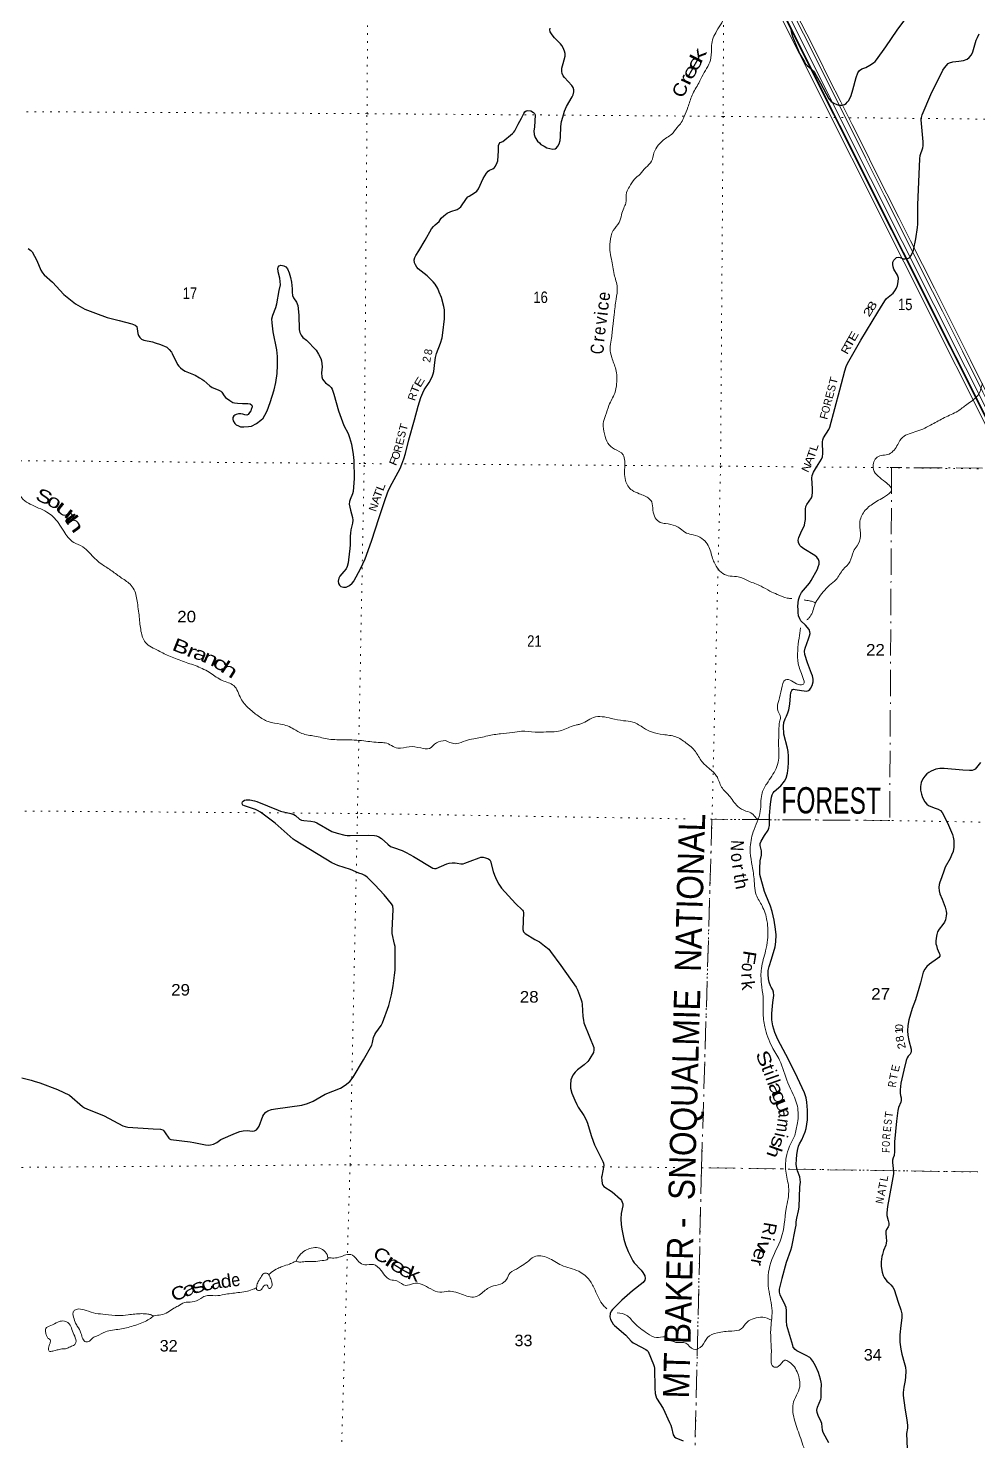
# Model space of a CAD drawing. Header units: feet. Extents: x -1048576 to 137166, y -268550 to 2097152.
# Drawn here: x -167798 to -153338, y 295229 to 316739 of the extents above; entities that cross this region are included whole.
import ezdxf
from ezdxf.enums import TextEntityAlignment as Align

# ---------------------------------------------------------------- set-up
doc = ezdxf.new("R2010")
doc.units = ezdxf.units.FT
doc.header["$LTSCALE"] = 80
doc.linetypes.add('DOT_DASHED', pattern=[7.7, 5, -1.2, 0.3, -1.2])
doc.linetypes.add('DOTTED', pattern=[1.5, 0.3, -1.2])
for name, color, linetype, lineweight in [('29', 7, 'Continuous', 25), ('39', 7, 'Continuous', 13), ('44', 7, 'DOT_DASHED', 13), ('7', 7, 'DOTTED', 13)]:
    doc.layers.add(name, color=color, linetype=linetype, lineweight=lineweight)
doc.layers.add('30', color=7, linetype='Continuous')
doc.layers.add('41', color=7, linetype='Continuous')

msp = doc.modelspace()

# ---------------------------------------------------------------- linework, layer by layer
at = {"layer": '29'}
for points in [[(-156190.54, 316757.39), (-156182.43, 316687.64), (-156160.9, 316613.12), (-156084.2, 316429.21), (-156052.19, 316356.18), (-155979.07, 316227.71), (-155959.29, 316194.53), (-155937.56, 316170.4), (-155874.32, 316120.99), (-155842.14, 316087.3), (-155824.91, 316065.65), (-155734.46, 315903.45), (-155605.63, 315662.64), (-155569.95, 315622.93), (-155528.44, 315597.23), (-155486.05, 315577.59), (-155453.34, 315567.59), (-155407.88, 315567.59), (-155368.96, 315577.45), (-155344.63, 315591.31), (-155324.87, 315611.07), (-155301.21, 315638.84), (-155267.55, 315715.82), (-155239.69, 315801.37), (-155189.79, 315990.38), (-155164.78, 316061.69), (-155137.38, 316096.51), (-155105.49, 316119.01), (-155043.66, 316143.27), (-154980.97, 316176.33), (-154927.61, 316211.9), (-154902.74, 316231.59), (-154878.2, 316255.38), (-154739.12, 316456.9), (-154566.92, 316710.33), (-154374.2, 316966.91)], [(-160338.69, 315275.75), (-160286.71, 315369.23), (-160252.13, 315439.14), (-160234.34, 315466.81), (-160216.56, 315480.64), (-160188.89, 315484.6), (-160143.43, 315478.67), (-160103.9, 315456.93), (-160088.09, 315441.11), (-160080.18, 315419.37), (-160089.39, 315230.2), (-160097.97, 315178.25), (-160091.42, 315119.11), (-160076.23, 315075.48), (-160040.65, 315018.16), (-160012, 314994.03), (-159992.18, 314970.27), (-159943.81, 314941.08), (-159899.24, 314919.56), (-159854.87, 314905.5), (-159807.44, 314899.57), (-159776.43, 314901.13), (-159752.1, 314915.38), (-159732.33, 314945.03), (-159712.42, 314978.75), (-159698.73, 315028.04), (-159692.34, 315083.45), (-159685.42, 315240.93), (-159675.01, 315316.6), (-159658.54, 315385.92), (-159633.51, 315474.71), (-159601.05, 315548.52), (-159517.59, 315696.51), (-159501.09, 315725.72), (-159492, 315770.79), (-159491.21, 315798.84), (-159501.09, 315834.42), (-159520.54, 315866.29), (-159629.32, 315989.54), (-159651.3, 316014.27), (-159665.13, 316047.87), (-159672.06, 316081.25), (-159671.06, 316128.91), (-159653.69, 316202.15), (-159623.63, 316314.69), (-159620.61, 316355.1), (-159629.56, 316391.77), (-159653.28, 316439.2), (-159672.88, 316477.3), (-159690.83, 316500.47), (-159783.87, 316590.49), (-159821.27, 316638.82), (-159848.8, 316682.61), (-159852.9, 316713.93), (-159847.73, 316741.19)], [(-154817.67, 312483.14), (-154751.35, 312589.7), (-154726.01, 312620.76), (-154628.12, 312704.62), (-154599.52, 312739.35), (-154573.82, 312782.83), (-154561.39, 312820.58), (-154550.11, 312875.72), (-154547.21, 312933.47), (-154561.96, 312976.52), (-154615.33, 313071.39), (-154626.85, 313104.67), (-154633.11, 313140.56), (-154629.6, 313175.44), (-154615.33, 313207.76), (-154598.36, 313227.4), (-154577.77, 313245.31), (-154551.46, 313252.8), (-154518.48, 313249.26), (-154473.02, 313229.5), (-154451, 313226.7), (-154417.68, 313231.47), (-154391.99, 313237.4), (-154373.9, 313247.5), (-154356.41, 313271), (-154330.72, 313320.41), (-154319.32, 313361.67), (-154279.33, 313533.87), (-154256.49, 313706.03), (-154251.66, 313757.2), (-154250.2, 314049.42), (-154221.27, 314748.01), (-154216.08, 314798.78), (-154176.55, 314915.39), (-154171.15, 314949.14), (-154168.65, 315008.28), (-154198.29, 315344.28), (-154195.6, 315377.96), (-154184.46, 315421.36), (-154053.91, 315728.95), (-153871.49, 316099.39), (-153846.49, 316134.85), (-153787.2, 316200.07), (-153766.46, 316212.63), (-153716.05, 316225.76), (-153628.74, 316236.35), (-153557.93, 316247.5), (-153501, 316266.32), (-153468.99, 316290.98), (-153435.13, 316335.83), (-153413.65, 316377.95), (-153360.42, 316556.71), (-153344.48, 316597.33), (-153314.83, 316652.67)], [(-162834.2, 308328.02), (-162740.45, 308507.81), (-162668.62, 308660.38), (-162572.85, 308929.37), (-162455.23, 309288.89), (-162359.05, 309580.1), (-162311.57, 309703.55), (-162257.89, 309812.62), (-162136.73, 310034.67), (-162108, 310102.79), (-162078.36, 310183.82), (-162053.85, 310261.46), (-162001.53, 310472.66), (-161917.24, 310776.21), (-161858.9, 310985.28), (-161817.47, 311116.69), (-161788.57, 311188.06), (-161768.06, 311231.32), (-161692.85, 311343.9), (-161647.5, 311428.97), (-161629.9, 311474.08), (-161621.81, 311510), (-161606.53, 311647.42), (-161594.13, 311725.43), (-161579.8, 311784.32), (-161521, 311944.82), (-161496.66, 312025.26), (-161483.45, 312102.93), (-161461.13, 312311.53), (-161459.73, 312452.76), (-161467.79, 312499.57), (-161507.17, 312640.52), (-161540.45, 312721.15), (-161562.51, 312776.9), (-161602.03, 312842.12), (-161630.44, 312878.4), (-161725.69, 312969.07), (-161858.98, 313076.6), (-161880.71, 313099.05), (-161902.45, 313134.63), (-161915.85, 313168.58), (-161920.24, 313209.73), (-161910.36, 313247.29), (-161895.65, 313279.34), (-161847.9, 313351.2), (-161756.14, 313511.15), (-161655.4, 313682.09), (-161625.11, 313720.89), (-161602.04, 313745.34), (-161540.93, 313798.14), (-161509.15, 313844.16), (-161470.72, 313883.73), (-161420.21, 313925.19), (-161362.5, 313950.43), (-161266.05, 313980.53), (-161250.24, 313986.46), (-161234.46, 313996.56), (-161212.68, 314018.08), (-161123.74, 314146.55), (-161102.08, 314169.91), (-161086.19, 314184.1), (-160999.99, 314232.68), (-160967.61, 314259.21), (-160942.37, 314292.24), (-160870.83, 314450.54), (-160821.35, 314533.93), (-160796.14, 314560.3), (-160771.94, 314575.44), (-160724.51, 314599.15), (-160700.18, 314619.14), (-160681.02, 314640.66), (-160655.33, 314696), (-160647.84, 314721.23), (-160639.05, 314870.59), (-160635.57, 314954.91), (-160627.66, 314976.65), (-160609.87, 314996.42), (-160571.8, 315014.83), (-160424.08, 315136.74), (-160405.71, 315155.22), (-160388.51, 315174.3), (-160338.69, 315275.75)], [(-167802.11, 313383.65), (-167759.09, 313355.31), (-167740.84, 313334.24), (-167667.01, 313202.06), (-167604.47, 313053.59), (-167583.63, 313014.62), (-167557.04, 312984.41), (-167426.71, 312874.33), (-167254.53, 312685.25), (-167079.48, 312542.6), (-166935.61, 312461.13), (-166776.35, 312401.37), (-166598.81, 312331.66), (-166415.93, 312285.85), (-166219, 312235.35), (-166171.56, 312217.56), (-166145.02, 312195.98), (-166128.74, 312092.63), (-166118.18, 312059.44), (-166098.42, 312029.8), (-166072.73, 312002.13), (-166039.13, 311986.31), (-165907.02, 311963.25), (-165863.23, 311946.8)], [(-164535.21, 311024.61), (-164495.53, 311023.79), (-164452.05, 311025.77), (-164420.43, 311017.86), (-164394.38, 310997.76), (-164390.78, 310974.38), (-164401.58, 310935.25), (-164408.57, 310913.11), (-164428.33, 310885.44), (-164451.46, 310857.37), (-164471.81, 310847.89), (-164498.03, 310850.15), (-164531.11, 310861.73), (-164560.29, 310867.46), (-164596.33, 310865.68), (-164631.15, 310856.65), (-164651.67, 310847.89), (-164667.48, 310836.03), (-164682.46, 310811.12), (-164685.27, 310784.65), (-164675.39, 310758.95), (-164653.81, 310721.69), (-164631.9, 310699.66), (-164596.33, 310681.87), (-164563.88, 310671.53), (-164517.27, 310668.04), (-164444.14, 310671.99), (-164398.17, 310680.59), (-164321.61, 310719.42), (-164256.38, 310768.83), (-164220.29, 310802.59), (-164193.14, 310847.89), (-164161.51, 310915.09), (-164115.02, 311039.07), (-164054.78, 311231.33), (-164026.69, 311342.55), (-164009.32, 311482.33), (-164001.63, 311608.81), (-164003.39, 311741.24), (-164013.49, 311843.42), (-164067.1, 312113.15), (-164084.73, 312252.89), (-164086.41, 312314.4), (-164074.51, 312369.9), (-164029.1, 312486.35), (-164012.8, 312542.53), (-163974.76, 312745.91), (-163959.04, 312832.5), (-163959.92, 312879.66), (-163969.34, 312931.7), (-163993.31, 313031.43)], [(-163993.31, 313031.43), (-163993.73, 313033.18), (-163998.9, 313081.77), (-163993.52, 313101.02), (-163975.96, 313121.76), (-163952.01, 313128.69), (-163925.43, 313124.87), (-163908.53, 313120.79), (-163876.91, 313104.97), (-163849.59, 313077), (-163823.55, 313016.03), (-163803.59, 312942.79), (-163787.97, 312871.76), (-163780.46, 312772.63), (-163780.07, 312717.59), (-163772.29, 312667.41), (-163756.35, 312632.61), (-163711.54, 312567.28), (-163692.24, 312518.42), (-163676.78, 312370.64), (-163672.74, 312150.32), (-163663.45, 312104.9), (-163642.03, 312062.86), (-163616.02, 312031.77), (-163560.66, 311986.6), (-163416.06, 311834.4), (-163376.87, 311776.81), (-163343.68, 311707.79), (-163333.39, 311676.02), (-163325.48, 311630.56), (-163323.77, 311582.14), (-163331.41, 311492.21), (-163328.53, 311432.71), (-163317.58, 311397.34), (-163299.36, 311371.55), (-163269.72, 311336.65), (-163214.8, 311296.54), (-163184.19, 311266.37), (-163169.34, 311241.2), (-163145.61, 311168.67), (-163071.52, 310914.73), (-162990.82, 310690.97), (-162928.21, 310569.22), (-162905.38, 310505.52), (-162876.82, 310405.17), (-162849.15, 310247.06), (-162839.05, 310158.77), (-162834.06, 309879.84), (-162851.77, 309684.17), (-162861.02, 309646.24), (-162898.39, 309563.79), (-162908.45, 309533.58), (-162910.43, 309492.07), (-162891.26, 309402.01), (-162861.04, 309288.3), (-162857.07, 309247), (-162862.63, 309201.44), (-162886.7, 309100.74), (-162891.67, 309048.41), (-162896.59, 309003.89), (-162894.89, 308872.68), (-162898.56, 308816.13), (-162923.32, 308642.86), (-162928.21, 308596.75), (-162939.34, 308540.1), (-162957.86, 308507.81), (-162993.14, 308468.35), (-163051.02, 308394.66), (-163070.51, 308365.51), (-163078.62, 308320.41), (-163074.47, 308282.5), (-163059.62, 308255.4), (-163038.89, 308235.06), (-162999.59, 308226), (-162955.88, 308227.16), (-162908.3, 308250.58), (-162866.94, 308288.43), (-162836.25, 308326.04)], [(-155885.03, 306684.22), (-155858.5, 306731.02), (-155846.85, 306784.54), (-155846.64, 306827.87), (-155856.52, 306879.25), (-155872.74, 306914.34), (-155932.39, 307075.07), (-155971.16, 307201.4), (-155975.59, 307251.66), (-155967.2, 307298.24), (-155917.62, 307440.52), (-155900, 307486), (-155892.1, 307523.56), (-155895.44, 307549.23), (-155907.91, 307580.87), (-155962.29, 307647.45), (-156032.42, 307717.25), (-156049.31, 307746.05), (-156066.02, 307790.37), (-156073.93, 307841.76), (-156075.05, 307883.92), (-156077.88, 307936.63), (-156068.24, 308035.34), (-156050.22, 308094.74), (-156023.83, 308145.65), (-155900.01, 308288.43), (-155875.15, 308326.78), (-155777.47, 308503.86), (-155766.33, 308536.94), (-155755.73, 308578.97), (-155754.72, 308619.57), (-155763.64, 308648.14), (-155789.33, 308685.69), (-155819.73, 308707.65), (-155989.47, 308809.8), (-156028.48, 308839.86), (-156047.03, 308863.4), (-156068.01, 308909.03), (-156071.79, 308944.68), (-156064.06, 308984.13), (-156031.41, 309055.06), (-155979.07, 309169.92), (-155970.11, 309205.48), (-155959.31, 309258.86), (-155964.21, 309417.53), (-155957.33, 309456.5), (-155942.81, 309483.82), (-155872.34, 309586.95), (-155859.57, 309619.68), (-155856.53, 309675.89), (-155857.57, 309728.75), (-155864.44, 309889.35), (-155857.98, 309926.78), (-155840.72, 309976.31), (-155795.04, 310056.96), (-155716.21, 310177.9), (-155703.35, 310212.87), (-155698.42, 310260.91), (-155704.35, 310440.77), (-155698.58, 310473.44), (-155686.56, 310504.02), (-155604.92, 310627.3), (-155589.71, 310664.11), (-155438.39, 311232.42), (-155362.43, 311521.87), (-155341.03, 311588.27), (-155320.92, 311632.55), (-155119.74, 311986.28), (-154859.52, 312415.9), (-154817.67, 312483.14)], [(-165863.23, 311946.8), (-165784.17, 311923.07), (-165686.46, 311880.38), (-165653.73, 311847.96), (-165618.15, 311808.44), (-165605.38, 311787.95), (-165523.28, 311618.7), (-165506, 311592.14), (-165481.78, 311567.31), (-165450.15, 311539.64), (-165408.47, 311515.58), (-165258.18, 311454.2), (-165189.42, 311412.88)], [(-165189.42, 311412.88), (-165153.69, 311393.39), (-165126.38, 311374.99), (-165035.1, 311292.59), (-164997.16, 311265.51), (-164908.6, 311233.29), (-164866.94, 311210.57), (-164849.31, 311195.74), (-164815.69, 311142.94), (-164793.97, 311116.69), (-164730.73, 311069.25), (-164680.26, 311041.43), (-164655.62, 311033.68), (-164614.12, 311027.75), (-164537.19, 311026.66)], [(-156252.64, 306264.17), (-156228.94, 306314.74), (-156214.26, 306357.48), (-156202.29, 306447.61), (-156192.52, 306574.88), (-156184.98, 306621.06), (-156172.24, 306655.17), (-156160.89, 306667.78), (-156143.1, 306671.73), (-156117.45, 306670.33), (-156024.91, 306652.45), (-155940.26, 306644.83), (-155917.79, 306651.96), (-155898.03, 306667.78), (-155885.03, 306684.22)], [(-156315.91, 297702.53), (-156248.83, 297947.8), (-156182.61, 298131.59), (-156167.82, 298182.72), (-156111.46, 298465.6), (-156105.28, 298510.92), (-156103.56, 298562.45), (-156095.25, 298617.83), (-156066.91, 298732.48), (-156060.08, 298785.79), (-156046.12, 299095.8), (-156040.31, 299167.23), (-156042.04, 299208.88), (-156050.19, 299250.24), (-156085.76, 299337.2), (-156093.42, 299379.56), (-156101.58, 299438), (-156099.6, 299517.06), (-156093.76, 299581.62), (-156083.79, 299647.5), (-156069.95, 299712.72), (-156054.29, 299752.65), (-156018.87, 299812.61), (-155966.16, 299934.89), (-155953.34, 299985.47), (-155933.57, 300117.89), (-155929.9, 300261.56), (-155939.5, 300386.68), (-155953.34, 300449.93), (-155975.08, 300527.01), (-156084.35, 300757.44), (-156222.62, 301034.79), (-156384.66, 301336.84), (-156429.66, 301444.07), (-156461.58, 301546.38), (-156475.12, 301639.74), (-156476.3, 301734.57), (-156459.11, 301901.96), (-156445.47, 302011.31), (-156450.17, 302059.4), (-156461.29, 302096.3), (-156486.98, 302135.82), (-156496.83, 302157.25), (-156514.65, 302212.9), (-156525.18, 302262.85), (-156532.44, 302329.51), (-156528.91, 302390.21), (-156516.63, 302452.05), (-156479.35, 302561.05), (-156423.36, 302751.97), (-156413.86, 302827.57), (-156407.93, 302934.3), (-156416.46, 303018.56), (-156437.58, 303157.63), (-156470.11, 303286.27), (-156494.9, 303369.11), (-156568.02, 303541.06), (-156585.62, 303593.52), (-156654.99, 303851.36), (-156658.94, 303942.28), (-156649.73, 304061.46), (-156633.24, 304143.87), (-156629.29, 304173.52), (-156631.27, 304213.05), (-156651.03, 304294.08), (-156651.02, 304322.14), (-156637.2, 304359.3), (-156585.82, 304444.29), (-156532.45, 304527.3), (-156519.51, 304558.14), (-156510.71, 304596.48), (-156511.96, 304749.96), (-156496.88, 304924.57), (-156478.57, 305030.21), (-156467.23, 305066.87), (-156453.4, 305094.54), (-156436.58, 305118.34), (-156338.11, 305203.4), (-156282.37, 305271.08), (-156257.74, 305317.87), (-156234.02, 305394.95), (-156224.14, 305474.08), (-156218.21, 305559), (-156218.21, 305651.89), (-156225.61, 305724.66), (-156235.99, 305776.4), (-156289.46, 305986.5), (-156295.24, 306111.88), (-156289.36, 306167.74), (-156273.06, 306220.59), (-156252.64, 306264.17)], [(-153295.61, 305559.75), (-153377.82, 305457.88), (-153395.87, 305444.33), (-153422.63, 305436.48), (-153465.05, 305434.45), (-153567.87, 305443.2), (-153852.43, 305468.05), (-153914.66, 305467.8), (-153974.97, 305456.19), (-154048.09, 305426.54), (-154081.34, 305406.21), (-154113.32, 305387.01), (-154146.91, 305351.44), (-154175.95, 305310.97), (-154200.28, 305254.59), (-154208.4, 305192.36), (-154208.18, 305136.01), (-154194.35, 305074.74), (-154179.18, 305024.11), (-154144.94, 304960.11), (-154112.41, 304921.84), (-154087.62, 304904.77), (-154002.33, 304869.3), (-153941.36, 304845.47), (-153907.77, 304825.71), (-153880.09, 304794.09), (-153800.62, 304639.26), (-153723.95, 304460.07), (-153711.77, 304419.4), (-153702.21, 304369.15), (-153700.24, 304315.79), (-153702.47, 304265.66), (-153714.07, 304203.13), (-153737.79, 304143.84), (-153758.09, 304094.94), (-153832.66, 303962.01), (-153850.14, 303918.82), (-153891.97, 303799.25)], [(-162762.19, 303873.93), (-162890.54, 303926.17), (-163082.3, 303986.81), (-163131.32, 304007.4), (-163177.17, 304028.31), (-163732.4, 304368.07), (-163762.19, 304390.01), (-164036.41, 304634.34), (-164260.25, 304799.13), (-164309.47, 304827.3), (-164339.31, 304840.64), (-164505.33, 304895.98), (-164528.04, 304908.12), (-164534.98, 304917.72), (-164538.93, 304939.46), (-164535.19, 304958.77), (-164525.09, 304971.08), (-164503.35, 304984.92), (-164480.11, 304990.08), (-164426.27, 304986.89), (-164353.14, 304973.06), (-164315.06, 304962.78), (-163992.46, 304829.53), (-163955.87, 304816.92), (-163801.71, 304781.34), (-163751.35, 304766.48), (-163726.61, 304751.7), (-163667.31, 304696.36), (-163637.83, 304681.53), (-163600.12, 304672.64), (-163493.39, 304662.76), (-163440.53, 304651.62), (-163404.45, 304637.06), (-163172.6, 304509.27), (-163092.17, 304480.93), (-162979.51, 304453.26), (-162939.56, 304446.37), (-162896.5, 304445.36), (-162616.5, 304448.49), (-162524.93, 304445.36), (-162493.31, 304439.43), (-162457.73, 304425.59), (-162420.18, 304401.87), (-162321.36, 304312.93), (-162280.41, 304280.63), (-162238.35, 304261.55), (-162101.97, 304216.09), (-162041.83, 304189.34), (-161928.99, 304123.55)], [(-161928.99, 304123.55), (-161635.54, 303947.3), (-161613.79, 303941.37), (-161586.12, 303945.32), (-161423.18, 304016.27), (-161388.48, 304026.35), (-161345, 304030.31), (-161297.8, 304028.09), (-161265.94, 304026.35), (-161208.62, 304016.47), (-161176.89, 304015.76), (-161147.36, 304024.38), (-161068, 304055.24)], [(-161068, 304055.24), (-160933.9, 304107.39), (-160906.59, 304113.82), (-160870.65, 304115.29), (-160835.08, 304107.39), (-160791.6, 304089.6), (-160768.03, 304072.86), (-160758, 304056), (-160718.47, 303895.91), (-160697.57, 303841.22), (-160669.06, 303771.39), (-160633.47, 303706.16), (-160613.86, 303671.96), (-160591.96, 303642.92), (-160380.41, 303411.03), (-160273.75, 303310.88), (-160259.44, 303291.6), (-160255.97, 303271.35), (-160267.83, 303014.41), (-160257.94, 302978.84), (-160232.25, 302951.17), (-160081.53, 302863.99), (-160014.84, 302824.67), (-159935.79, 302765.38), (-159872.32, 302712.62)], [(-165278.28, 299768.32), (-165101.22, 299733.85), (-165058.74, 299729.56), (-165023.17, 299735.49), (-164977.85, 299745.71), (-164926.32, 299771.06), (-164863.5, 299816.34), (-164643.69, 299913.37), (-164576.64, 299936.32), (-164523.13, 299950.92), (-164463.29, 299952.41), (-164382.8, 299943.01), (-164350.35, 299946.29), (-164323.51, 299962.78), (-164301.77, 299990.45), (-164282.38, 300019.79), (-164227.06, 300174.36), (-164212.83, 300195.99), (-164179.23, 300231.57), (-164148.89, 300253.74), (-164092.27, 300273.08), (-164035.28, 300283.97), (-163634.49, 300341.23), (-163544.8, 300363.99), (-163461.84, 300398.65), (-163276.19, 300504.34), (-163042.32, 300597.01), (-162971.63, 300642.67), (-162902.45, 300701.96), (-162851.07, 300765.21), (-162695.2, 301031.09), (-162566.46, 301255.37), (-162555.14, 301293.2), (-162538.79, 301370), (-162522.65, 301413.83), (-162507.16, 301443.13), (-162426.13, 301553.81), (-162404.32, 301591.48), (-162307.54, 301858.18), (-162265.3, 302017.28), (-162240.34, 302156.63), (-162218.6, 302320.67), (-162211.97, 302394.15), (-162208.72, 302484.71), (-162212.68, 302755.48), (-162218.81, 302792.33), (-162254.18, 302951.15), (-162257.46, 302997.13), (-162242.33, 303320.74), (-162246.55, 303372.76), (-162264.07, 303405.73), (-162378.74, 303540.89), (-162519.03, 303692.31), (-162637.61, 303810.9), (-162672.11, 303837.27), (-162710.73, 303856.36), (-162762.19, 303873.93)], [(-153891.97, 303799.25), (-153914.05, 303736.13), (-153925.55, 303697.17), (-153931.48, 303655.66), (-153926.58, 303603), (-153915.66, 303558.82), (-153880.48, 303474.85), (-153832.65, 303355.25), (-153822.82, 303316.18), (-153818.82, 303292), (-153816.84, 303258.4), (-153820.8, 303222.83), (-153830.68, 303163.53), (-153846.49, 303125.98), (-153869.37, 303088.71), (-153923.57, 303021.23), (-153950.12, 302979.07), (-153963.1, 302940.2), (-153972.98, 302884.85), (-153978.94, 302838.16), (-153976.93, 302797.89), (-153969.03, 302768.25), (-153956.83, 302722.58), (-153925.76, 302655.33), (-153917.64, 302633.85), (-153917.64, 302610.13), (-153929.5, 302586.41), (-153949.51, 302570.9), (-154074.18, 302488.34), (-154115.28, 302452.02), (-154144.93, 302412.49), (-154167.29, 302364.78), (-154212.63, 302203.97), (-154284, 301944.63), (-154334.91, 301810.19), (-154386.53, 301637.37), (-154401.86, 301554.72), (-154407.76, 301470.05), (-154403.84, 301404.51), (-154386.24, 301322.15), (-154354.33, 301190.22), (-154352.45, 301161.41), (-154358.38, 301135.72), (-154369.83, 301115.75), (-154395.93, 301086.31), (-154415.3, 301057.99), (-154429.53, 301021.09), (-154465.12, 300873.02), (-154509.14, 300673.79), (-154522.43, 300572.44), (-154520.03, 300520.42), (-154516.5, 300485.47), (-154506.62, 300451.87), (-154505.88, 300411.05), (-154510.57, 300384.68), (-154544.16, 300304.67), (-154554.05, 300260.16), (-154576.26, 300095.12), (-154608.27, 299780.49), (-154607.41, 299615.85), (-154611.7, 299592.64), (-154613.34, 299574.34), (-154629.15, 299538.77), (-154635.53, 299504.18), (-154637.06, 299465.64), (-154622.56, 299330.17), (-154623.22, 299291.71), (-154652.57, 299124.62), (-154715.14, 298794.4), (-154724.92, 298701.63), (-154722.05, 298661.24), (-154700.86, 298581.97), (-154690.43, 298540.68), (-154692.18, 298505.03), (-154700.31, 298485.34), (-154727.98, 298445.81), (-154736.15, 298418.95), (-154739.84, 298388.5), (-154733.89, 298321.92), (-154727.98, 298275.84), (-154731.37, 298239.03), (-154737.86, 298206.66), (-154775.86, 298124.68), (-154791.25, 298063.87)], [(-159872.32, 302712.62), (-159842.89, 302680.39), (-159687.08, 302464.71), (-159455.52, 302136.87), (-159431.8, 302093.39), (-159402.15, 302016.31), (-159380.41, 301945.16), (-159368.14, 301911.24), (-159360.65, 301872.03), (-159352.74, 301690.2), (-159344.91, 301636), (-159336.93, 301593.35), (-159248.62, 301381.65), (-159186.72, 301219.79), (-159183.66, 301180.41), (-159190.67, 301140.74), (-159244.04, 301047.84), (-159259.85, 301026.1), (-159277.74, 301004.34), (-159332.98, 300954.95), (-159431.8, 300879.85), (-159471.33, 300840.32), (-159503.58, 300798.37), (-159534.57, 300725.68), (-159542.48, 300646.63), (-159539.53, 300598.99), (-159518.76, 300520.13), (-159473.3, 300413.41), (-159445.15, 300350.73), (-159423.89, 300310.64), (-159334.95, 300182.17), (-159300.06, 300115.69), (-159279.61, 300063.58), (-159228.22, 299877.8), (-159196.99, 299790.49), (-159176.84, 299737.47), (-159046.4, 299482.51), (-159035.58, 299454.11), (-159034.54, 299421.24), (-159063.35, 299260.64), (-159066.16, 299241.39), (-159061.96, 299192)], [(-167894.93, 300753.36), (-167752.63, 300717.78), (-167706, 300703.35), (-167624.16, 300678.25), (-167353.01, 300575.6), (-167170.83, 300491.41), (-166973.91, 300320.52), (-166940.16, 300299.23), (-166906.71, 300280.99), (-166641.63, 300174.5), (-166357.26, 300024.05), (-166321.57, 300013), (-166284.14, 300006.26), (-165898.23, 299978.92), (-165786.07, 299974.64), (-165750.5, 299964.76), (-165734.69, 299948.95), (-165711.57, 299918.89), (-165659.58, 299838.26), (-165647.72, 299826.41), (-165627.96, 299818.5), (-165330.55, 299778.5), (-165278.28, 299768.32)], [(-159061.96, 299192), (-159058.26, 299148.5), (-159049.75, 299120.97), (-159032.56, 299101.06), (-158906.22, 299021.33), (-158779.12, 298905.83), (-158765.74, 298889.58), (-158751.9, 298861.91), (-158744.09, 298834.46), (-158744, 298806.56), (-158767.72, 298689.95), (-158774.47, 298608.71), (-158769.69, 298521.96), (-158757.83, 298448.83), (-158728.19, 298300.6), (-158704.47, 298213.63), (-158660.99, 298108.88), (-158590.38, 297966.8), (-158572.05, 297938.91), (-158465.75, 297827.1), (-158437.65, 297790.68), (-158408.81, 297739.16), (-158402.07, 297701.74), (-158408, 297672.09), (-158433.7, 297636.52), (-158594.7, 297510.23), (-158760.84, 297367.81), (-158900.13, 297227.39), (-158919.34, 297201.01), (-158935.71, 297166.12), (-158939.02, 297118.53), (-158933.73, 297075.21), (-158911.99, 297037.65), (-158890.6, 297006.5), (-158868.51, 296984.29), (-158695.85, 296837.22), (-158615.53, 296745.14), (-158586.92, 296722.05), (-158568.09, 296709.57), (-158394.17, 296620.63), (-158371.03, 296604.91), (-158358.59, 296587.03), (-158277.56, 296391.36), (-158268.5, 296360.54), (-158263.72, 296332.07), (-158256.36, 296030.96), (-158251.86, 295950.6), (-158242.4, 295911.49), (-158230.12, 295879.45), (-158130.8, 295721.51), (-158030.5, 295507.88), (-158014.36, 295464.77), (-158002.83, 295428.82), (-157975.16, 295318.14), (-157959.05, 295287.95), (-157935.63, 295272.68), (-157822.85, 295228.86)], [(-154791.25, 298063.87), (-154799.13, 298032.73), (-154807.29, 297951.49), (-154807.03, 297882.53), (-154795.17, 297797.54), (-154780.79, 297744.9), (-154765.53, 297712.55), (-154722.05, 297659.19), (-154693.98, 297634.18), (-154660.78, 297605.83), (-154630.58, 297568.35), (-154611.37, 297530.72), (-154551.98, 297340.59), (-154510.57, 297220.43), (-154496.7, 297161.76), (-154496.74, 297099.87), (-154512.03, 296986.25), (-154526.76, 296843.06), (-154524.41, 296730.27), (-154510.57, 296625.52), (-154495.83, 296547.48), (-154457.8, 296419.48), (-154438.91, 296348.41), (-154433.49, 296289.52), (-154437.45, 296202.56), (-154442.61, 296146.42), (-154465.12, 296046.42), (-154474.19, 295965.15), (-154475, 295915.98), (-154450.19, 295732.33), (-154419.66, 295544.41), (-154410.63, 295466.91), (-154409.78, 295421.87), (-154421.07, 295337.78), (-154415.23, 295105.3)], [(-155721.2, 295995.05), (-155720.13, 296089.95), (-155725.05, 296121.61), (-155733.97, 296165.05), (-155763.61, 296265.85), (-155807.32, 296369.64), (-155852.55, 296441.75), (-155879.9, 296479.66), (-155897.52, 296495.34), (-155949.4, 296528.71), (-155993.85, 296546.86), (-156091.7, 296597.89), (-156119.7, 296619.9), (-156147.04, 296653.23), (-156156.94, 296681.21), (-156244.31, 296981.87), (-156253.1, 297052.76), (-156252.2, 297212.37), (-156257.72, 297258.01), (-156270.9, 297293.54), (-156346.77, 297450.52), (-156356.54, 297493.2), (-156357.29, 297537.6), (-156348.63, 297578.19), (-156315.95, 297700.51)], [(-155606.69, 295198.03), (-155633.17, 295244.04), (-155692.47, 295354.72), (-155702.14, 295387.71), (-155714.21, 295491.09), (-155722.01, 295515.37), (-155768.67, 295613.22), (-155785.36, 295657.11), (-155787.41, 295692.37), (-155779.43, 295738.14), (-155730.02, 295860.68), (-155725.41, 295881.17), (-155722.11, 295914.04), (-155721.2, 295995.05)]]:
    msp.add_lwpolyline(points, dxfattribs=at)
at = {"layer": '39'}
for points in [[(-139726.18, 284721.75), (-139786.61, 284683.23), (-139865.18, 284636.58), (-139935.68, 284589.96), (-139981.99, 284555.51), (-140024.23, 284506.92), (-140030.24, 284490.75), (-140030.24, 284490.75), (-140086.75, 284492.64)], [(-156959.95, 319217.43), (-156911.56, 319129.39), (-156779.68, 318988.84), (-156708.41, 318845.71), (-156697.19, 318724.21), (-156815.07, 318605.81), (-156943.33, 318475.53), (-157051.47, 318342.75), (-157119.35, 318204.97), (-157153.62, 318038.1), (-157131.06, 317884), (-157097.88, 317751.88), (-157100.63, 317636.78), (-157176.07, 317436.55), (-157161.87, 317270.53), (-157175.54, 317036.49), (-157237.23, 316819.77), (-157314.87, 316696.36), (-157392.8, 316475.98), (-157401.32, 316288.28), (-157522.49, 316032.57), (-157586.1, 315904.79), (-157689.48, 315717.34), (-157752.33, 315537.01), (-157810.27, 315392.92), (-157852.74, 315305.04), (-157915.09, 315229.76), (-157998.35, 315124.67), (-158074.24, 315073.96), (-158204.23, 314955.84), (-158269.52, 314842.24), (-158304.88, 314713.78), (-158394, 314616.91), (-158481.14, 314517.98), (-158565.78, 314439.19), (-158643.17, 314325.88), (-158685.64, 314238), (-158697.62, 314074.63), (-158729.66, 314000.64), (-158764.45, 313896.41), (-158799.53, 313780.07), (-158889.17, 313660.99), (-158937.8, 313484.36), (-158940.79, 313359.16), (-158917.8, 313223.24), (-158874.93, 312989.87), (-158829.18, 312792.79), (-158845.62, 312611.35), (-158875.38, 312379.71), (-158895.86, 312198.37), (-158921.01, 311990.87), (-158936.2, 311861.92), (-158913.21, 311726), (-158850.98, 311542.68), (-158837.99, 311326.18), (-158867.64, 311183.44), (-158954.89, 310995.61), (-159007.02, 310841.29), (-159042.24, 310718.88), (-159023.81, 310560.85), (-158970.66, 310420.17), (-158871.86, 310330.93), (-158740.7, 310244.95), (-158714.82, 310145.33), (-158717, 309969.61), (-158703.61, 309854.12), (-158602.28, 309702.19), (-158492.49, 309651.07), (-158340.95, 309572.68), (-158299.6, 309529.27)], [(-173990.99, 316218.67), (-173863.39, 316068.13), (-173738.47, 315889.36), (-173621.63, 315710.79), (-173528.23, 315565.1), (-173385.87, 315440.47), (-173177.29, 315300.11), (-173016.58, 315183.12), (-172803.19, 315074.97), (-172619.19, 314919.04), (-172475.93, 314747.91), (-172384.69, 314596.22), (-172278.22, 314405.77), (-172179.34, 314235.71), (-172028.26, 314054.29), (-171951.94, 313953.47), (-171727.03, 313735.94), (-171688.42, 313662.28), (-171570.52, 313528.13), (-171450.74, 313387.88), (-171335.78, 313215.41), (-171108.37, 312933.17), (-170932.6, 312771.37), (-170821.76, 312594.96), (-170703.28, 312400.18), (-170610.41, 312232.29), (-170512.25, 312031.94), (-170472.74, 311911.79), (-170383.8, 311748.02), (-170277.38, 311555.56), (-170201.94, 311418.38), (-170103.97, 311294.81), (-169955.43, 311091.24), (-169798.42, 310988.48), (-169655.92, 310869.9), (-169594.12, 310753.26), (-169493.07, 310674.07), (-169301.96, 310562.41), (-169144.47, 310479.84), (-169011.68, 310292.81), (-168930.38, 310147.41), (-168797.92, 310031.1), (-168643.79, 309976.9), (-168445.24, 309838.8), (-168245.73, 309741.08), (-168098.75, 309725.44), (-167980.7, 309682.21), (-167874.51, 309564.5), (-167767.31, 309489.2), (-167515.78, 309372.06), (-167422.56, 309303.15), (-167258.31, 309081.01), (-167105.01, 308907.63), (-166969.33, 308841.75), (-166866.55, 308750.39), (-166692.84, 308586.62), (-166543.8, 308488.09), (-166395.01, 308379.47), (-166248.19, 308272.91), (-166185.61, 308188.58), (-166135.88, 307989.39), (-166118.69, 307863.71), (-166105.4, 307744.19), (-166076.13, 307533.36), (-166028.73, 307404.94), (-165842.14, 307273.19), (-165658.62, 307181.92), (-165448.64, 307100.12), (-165228.46, 307022.11), (-165021.03, 306918.15), (-164844.04, 306806.83), (-164668.3, 306727.86), (-164559.96, 306531.31), (-164448.25, 306391.25), (-164295.81, 306266.37), (-164142.46, 306179.87), (-163955.62, 306143.07), (-163753.55, 306067.52), (-163632.04, 305999.95), (-163437.23, 305958.92), (-163218.3, 305913.27), (-162980.35, 305903.54), (-162686.06, 305886.39), (-162440.38, 305862.33), (-162363.82, 305856.45), (-162169.92, 305777.06), (-161995.85, 305797.14), (-161820.68, 305778.8), (-161689.65, 305771.62), (-161582.62, 305857.96), (-161444.53, 305893.04)], [(-155939.8, 307728.39), (-155907.51, 307762.73), (-155857.17, 307842.35), (-155826.46, 307944.65), (-155773.57, 308046.43), (-155594.96, 308256.32), (-155496.01, 308342.85), (-155387.34, 308497.84), (-155285.64, 308614.61), (-155231.45, 308770.9), (-155174.85, 308858.45), (-155122.92, 309004.69), (-155136.73, 309186.86), (-155080.13, 309359.26), (-154943.75, 309491.37), (-154745.08, 309611.88), (-154652.03, 309704.61), (-154773.68, 309850.97), (-154930.43, 310048.68), (-154870.13, 310206.85), (-154689.33, 310255.05), (-154556.65, 310401.39), (-154483.44, 310508.74), (-154265.27, 310600.5), (-154032.59, 310708.07), (-153844.48, 310808.63), (-153642.26, 310908.85), (-153506.7, 311006.63), (-153418.36, 311071.19), (-153352.36, 311130.22), (-153301.88, 311211.01), (-153288.74, 311261.78), (-153277.99, 311300.01), (-153266.05, 311329.74)], [(-158299.6, 309529.27), (-158284.49, 309401.62), (-158249.01, 309281.56), (-158175.96, 309213.14), (-158091.61, 309194.96), (-157941.04, 309161.05), (-157865.39, 309116.81), (-157774.09, 309051.99), (-157671.78, 309025.3), (-157537.93, 308967.54), (-157457.1, 308886.81), (-157383.15, 308687.04), (-157312.22, 308529.77), (-157219.63, 308434.61), (-157107.53, 308395.56), (-156984.61, 308386.56), (-156826.74, 308320.15), (-156638.85, 308242.92), (-156503.4, 308166.94), (-156391.54, 308117.79), (-156239.48, 308061.62), (-156168.74, 308053.41)], [(-155981.36, 308032.16), (-155959.7, 308028.66), (-155883.28, 308016.73), (-155831.21, 307999.32), (-155809.48, 307982.99)], [(-156126.27, 299876.22), (-156083.26, 300071.17), (-156085.29, 300323.77), (-156230.22, 300678.8), (-156355.2, 301023.24), (-156471.42, 301228.06), (-156581.28, 301529.71), (-156608.11, 301758.66), (-156608.71, 301986.98), (-156632.27, 302183.53), (-156632.63, 302421.95), (-156569.72, 302689.16), (-156539.49, 302856.13), (-156548.63, 303149.31), (-156622, 303373.31), (-156710.84, 303541.11), (-156748.61, 303818.81), (-156783.8, 304035.84), (-156803.18, 304238.34), (-156758.57, 304499.93), (-156650.13, 304814.54), (-156627.86, 305070.6), (-156551.28, 305234.44), (-156410.47, 305467.46), (-156373.14, 305593.85), (-156371.38, 305836.26), (-156366.36, 306046.26), (-156355.16, 306177.32), (-156343.48, 306243.71), (-156386.93, 306368), (-156367.56, 306502.9), (-156327.1, 306675.69), (-156265.17, 306817.66), (-156174.68, 306803.37), (-156067.05, 306746.24), (-155992.21, 306752.53), (-155999.93, 306851.72), (-156071.53, 307065.58), (-156080.97, 307261.78), (-156060.29, 307451.21), (-156037.13, 307607.67)], [(-161444.53, 305893.04), (-161274.11, 305844.51), (-161139.81, 305889.79), (-161014.01, 305917.08), (-160800.98, 305962.49), (-160604.39, 305996.18), (-160424.31, 306014.09), (-160284.58, 306032.97), (-160081.03, 306020.02), (-159911.42, 306022.02), (-159749.79, 306028.25), (-159554.44, 306094.29), (-159448.62, 306130.14), (-159395.88, 306141), (-159297.89, 306187.15), (-159189.52, 306245.17), (-158919.44, 306228.6), (-158732.55, 306193.82), (-158589.76, 306172.22), (-158426.36, 306083.45), (-158304.7, 306021.94), (-158130.01, 305983.42), (-157937.07, 305948.49), (-157781.79, 305857.9), (-157637.67, 305723.12), (-157540.32, 305573.3), (-157421.89, 305461.36), (-157315.51, 305351.73), (-157238.82, 305182.2), (-157126.77, 305056.28), (-156993.5, 304889.43), (-156868.05, 304817.73), (-156772.14, 304777.05), (-156740.68, 304741.95), (-156690.5, 304693.53)], [(-159156.32, 285674.51), (-159064.34, 285722.82), (-158964.14, 285776.99), (-158898.62, 285815.83), (-158837.47, 285840.63), (-158755.29, 285816.44), (-158625.85, 285742.63), (-158496.03, 285684.97), (-158411.49, 285674.86), (-158285.75, 285615.28), (-158156.36, 285539.45), (-157995.79, 285501.26), (-157862.74, 285494.03), (-157749.34, 285509.5), (-157689.1, 285580.8), (-157718.13, 285801.72), (-157691.05, 286174.84), (-157658.32, 286361.96), (-157568.67, 286565.9), (-157430.45, 286859.59), (-157284.63, 287217.75), (-157134.09, 287688.95), (-157055.72, 287927.5), (-156979.1, 288093.36), (-156884.26, 288260.81), (-156815.65, 288428.88), (-156740.8, 288604.88), (-156706.57, 288854.6), (-156664.33, 289017.24), (-156609.23, 289127.04), (-156534.53, 289212.13), (-156417.85, 289280.05), (-156273.41, 289327.11), (-156119.52, 289347.67), (-155984.07, 289356.55), (-155811.63, 289392.83), (-155674.49, 289472.38), (-155558.62, 289590.84), (-155466.48, 289730.06), (-155368.96, 289840.87), (-155254.35, 289906.82), (-155151.65, 289981.14), (-155103.03, 290072.91), (-155120.26, 290196.57), (-155235.61, 290352.88), (-155337.27, 290575.54), (-155363, 290766.08), (-155317.87, 290965.02), (-155293.9, 291039.2), (-155234.12, 291260.01), (-155214.36, 291411.07), (-155318.91, 291597.43), (-155455.21, 291721.92), (-155613.88, 291923.72), (-155722.99, 292087.96), (-155916.77, 292425.97), (-155969.96, 292649.49), (-155920.95, 292842.28), (-155840.08, 293100.98), (-155824.2, 293343.05), (-155857.95, 293535.79), (-155861.26, 293566.18), (-155857.46, 293640.84), (-155863.34, 293816.76), (-155878.17, 293956.52), (-155882.91, 294096.05), (-155928.81, 294287.06), (-155950.74, 294467.41), (-155956.72, 294639.28), (-155938.02, 294830.78), (-155989.43, 295129.01), (-156081.95, 295395.9), (-156152.24, 295664.28), (-156151.27, 295789.52), (-156050.13, 296051.77), (-156079.6, 296254.52), (-156214.65, 296431.51), (-156276.65, 296455.22), (-156375.85, 296358.59), (-156438.63, 296349.99), (-156482.56, 296538.94), (-156491.59, 296921.02), (-156470.67, 297205.39), (-156523.18, 297542.04), (-156491.43, 297941.32), (-156331.11, 298315.3), (-156255.89, 298760.01), (-156216.37, 299062.13), (-156256.98, 299305.55), (-156255.32, 299543.92), (-156126.27, 299876.22)], [(-163720.74, 297964.89), (-163666.55, 298052.46), (-163582.05, 298125.19), (-163488.29, 298163.36), (-163381.18, 298168.88), (-163297.46, 298124.44), (-163238.97, 298038.19), (-163237.92, 297997.75), (-163321.26, 297973.48), (-163448.78, 297958.35), (-163582.02, 297957.5), (-163666.99, 297949.43), (-163720.74, 297964.89)], [(-164138.1, 297755.11), (-164092.53, 297795.96), (-163998.33, 297852.3), (-163926.95, 297882.92), (-163821.13, 297918.77), (-163747.69, 297951.36), (-163720.74, 297964.89)], [(-163231.56, 298015.44), (-163142.72, 298011.64), (-163043.38, 298029.46), (-162959.9, 298059.79), (-162861.1, 298055.41), (-162764.57, 297956.11), (-162672.88, 297907.45), (-162541.56, 297912.39), (-162424.61, 297822.71), (-162348.25, 297723.9), (-162282.64, 297681.92), (-162184.18, 297663.4), (-162048.59, 297593.49), (-161932.78, 297625.06), (-161668.38, 297539.93), (-161530.24, 297492.18), (-161402.76, 297505.29), (-161167.94, 297449.16), (-160970.67, 297426.25), (-160890.74, 297476.87), (-160745.05, 297576.43), (-160606.91, 297613.53), (-160516.41, 297684.1), (-160461.49, 297785.82), (-160330.5, 297861.48), (-160303.79, 297881.05), (-160199.22, 297949.26), (-160094.31, 298031.61), (-159884.79, 298014.47), (-159677.55, 297902.42), (-159415.35, 297809.27), (-159249.08, 297671.94), (-159165.86, 297522.46), (-159038.26, 297287.06), (-158988.72, 297239.29)], [(-164321.89, 297558.12), (-164304.27, 297635.36), (-164257.91, 297717.08), (-164212.08, 297776.6), (-164155.59, 297775.25), (-164112.71, 297711.59), (-164090.09, 297644.37), (-164085.2, 297595.77), (-164108.36, 297555.91), (-164130.79, 297546.35), (-164146.49, 297564.91), (-164159.84, 297597.55), (-164208.5, 297588.62), (-164235.74, 297546.84), (-164290.98, 297515.83), (-164320.9, 297530.69), (-164321.89, 297558.12)], [(-165891.61, 297129.58), (-165882.66, 297131.67), (-165777.37, 297145.31), (-165671.46, 297185.2), (-165581.2, 297245.68), (-165517.79, 297280.53), (-165419.66, 297332.73), (-165304.33, 297344.11), (-165171.95, 297393.47), (-165106.43, 297432.31), (-164946.87, 297436.57), (-164813.19, 297455.6), (-164606.6, 297485), (-164487.09, 297502.34), (-164387.52, 297530.27), (-164321.89, 297558.12)], [(-167286.6, 296628.15), (-167358.5, 296611.38), (-167425.51, 296594.8), (-167478.01, 296594.04), (-167489.05, 296638.75), (-167467, 296717.02), (-167463.87, 296763.41), (-167491.63, 296784.28), (-167517.04, 296819.24), (-167531.92, 296872.12), (-167530.38, 296936.74), (-167456.59, 296983.46), (-167346.35, 297035.38), (-167271.23, 297053.78), (-167173.39, 297009.01), (-167133.01, 296925.21), (-167091.14, 296819.14), (-167073.23, 296723.76), (-167096.24, 296689.96), (-167153.45, 296661.02), (-167232.9, 296630.6), (-167286.6, 296628.15)], [(-165891.61, 297129.58), (-165919.65, 297104.27), (-165995.45, 297057.59), (-166199.21, 296977.61), (-166404.26, 296927.97), (-166621.18, 296888.71), (-166760.05, 296821.32), (-166813.13, 296796.33), (-166866.79, 296747.1), (-166923.56, 296736.34), (-166966.93, 296779.8), (-166995.11, 296867.36), (-167051.06, 296975.78), (-167083.91, 297037.18), (-167113.77, 297138.91), (-167116.79, 297181.41), (-167091.76, 297215.16), (-167030.71, 297235.92), (-166916.21, 297212.98), (-166767.89, 297169.02), (-166626.96, 297153.52), (-166425.57, 297134.56), (-166277.92, 297147.19), (-166069.6, 297164.43), (-165974.88, 297158.12), (-165926.7, 297146.86), (-165891.61, 297129.58)], [(-158827.95, 297178.18), (-158690.53, 297141.35), (-158572.19, 297025.37), (-158370.18, 296862.94), (-158232.43, 296799.03), (-158104.96, 296812.14), (-157937.43, 296727.32), (-157784.3, 296715.57), (-157669.47, 296621.9), (-157537.04, 296673.28), (-157455.27, 296800.63), (-157304.16, 296873.79), (-157083.54, 296898.82), (-156939.44, 296931.74), (-156850.14, 297036.68), (-156745.9, 297090.76), (-156612.18, 297111.8), (-156480.16, 297067.15)]]:
    msp.add_spline(points, degree=3, dxfattribs=at)
at = {"layer": '44'}
msp.add_line((-153338.52, 299321.66), (-157544.85, 299386.89), dxfattribs=at)
msp.add_lwpolyline([(-153264.81, 310040.88), (-154650.22, 310048.4), (-154679.39, 304674.43), (-157385.76, 304692.74), (-157544.85, 299386.89), (-157671.45, 293920.65), (-157449.54, 293915.34), (-157435.8, 291260.11), (-162846.54, 291232.11), (-162715.77, 294000.99), (-163060.64, 294013.29), (-168383.75, 293999.28), (-168622.28, 293984.78), (-173030.7, 293881.64), (-173309.65, 293882.82), (-173229.6, 291151.32), (-178507.51, 291170.58), (-178492.12, 293926.06), (-183494.89, 293971.05), (-183803.45, 293982.48), (-183840.99, 291144.69), (-184074.96, 291146.5)], dxfattribs=at)
at = {"layer": '7'}
for points in [[(-163060.64, 294013.29), (-162896.83, 299432.16), (-162785.13, 304781.57), (-162682.04, 310108.97), (-162639.46, 315437.81), (-162605, 320764.82), (-162578.62, 322039.63)], [(-157200.14, 322001.01), (-157193.9, 320744.4), (-157216.74, 315396.9), (-157255.23, 310069.98), (-157385.76, 304692.74), (-157544.85, 299386.89), (-157671.45, 293920.65)], [(-153228.24, 315354.69), (-157216.74, 315396.9), (-162639.46, 315437.81), (-167991.77, 315468.94), (-172613.32, 315502.8)], [(-172695.61, 310201.17), (-168040.06, 310154.38), (-162682.04, 310108.97), (-162357.56, 310106.64)], [(-162065.97, 310104.54), (-157255.23, 310069.98), (-156069.11, 310060.13)], [(-155802.77, 310057.92), (-154670.05, 310048.51), (-153264.87, 310029.17)], [(-157795.91, 304699.49), (-162785.13, 304781.57), (-168141.28, 304820.89), (-172738.67, 304852.14)], [(-153301.87, 304649.86), (-154679.39, 304674.43), (-157385.76, 304692.74), (-157466.21, 304694.06)], [(-172872.67, 299329.51), (-168261.01, 299388.83), (-162896.83, 299432.16), (-157951, 299390.33)], [(-157544.9, 299386.89), (-157544.85, 299386.89), (-153338.52, 299321.66)]]:
    msp.add_lwpolyline(points, dxfattribs=at)

# ---------------------------------------------------------------- texts
at = {"layer": '30'}
for s, rotation, width, p in [('8', 58.797, 1.55, (-154898.45, 312480.11)), ('2', 58.797, 1.55, (-154957.15, 312389.83)), ('E', 60.371, 1.35, (-155181, 312020.17)), ('R', 60.371, 1.25, (-155291.97, 311824.49)), ('T', 60.371, 1.5, (-155237.75, 311920.37)), ('T', 67.955, 1.3, (-161851.89, 311218.21)), ('E', 58.609, 1.4, (-161791.5, 311321.1)), ('T', 75.296, 1.15, (-155478.55, 311355.15)), ('R', 75.09, 0.9, (-155564.6, 311030.46)), ('F', 75.09, 1.05, (-155619.64, 310821.9)), ('O', 75.09, 0.9, (-155594.26, 310919.07)), ('T', 74.481, 1.15, (-162025.8, 310646.88)), ('R', 73.796, 0.95, (-162108.97, 310321.61)), ('L', 72.435, 1.2, (-155776.5, 310339.95)), ('F', 67.132, 1.25, (-162175.92, 310121.89)), ('A', 65.519, 1.25, (-155850.49, 310133.94)), ('T', 71.101, 1.25, (-155810.66, 310231.15)), ('N', 64.903, 1.15, (-155893.18, 310023.1)), ('L', 68.963, 1.25, (-162374.72, 309734.37)), ('A', 70.166, 1.15, (-162446.12, 309539.05)), ('T', 68.963, 1.3, (-162414.92, 309629.85)), ('8', 102.062, 1.05, (-154466.49, 301362.72)), ('2', 103.597, 1.1, (-154442.62, 301257.49)), ('E', 77.541, 0.95, (-154533.34, 300888.73)), ('T', 79.559, 1.05, (-154561.71, 300764.34)), ('R', 82.529, 0.8, (-154582.55, 300652.33)), ('S', 84.191, 0.8, (-154648.34, 300078.19)), ('R', 84.191, 0.75, (-154670.67, 299858.67)), ('E', 84.191, 0.8, (-154659.25, 299971.02)), ('O', 86.332, 0.7, (-154677.84, 299746.39)), ('F', 87.506, 0.75, (-154678.13, 299649.67)), ('A', 79.271, 0.95, (-154745.84, 299000.44)), ('T', 79.271, 1.05, (-154727.76, 299101.37)), ('N', 79.271, 0.85, (-154770.33, 298879.17))]:
    msp.add_text(s, height=120, rotation=rotation, dxfattribs=dict(at, width=width)).set_placement(p, align=Align.CENTER)
for s, rotation, p in [('2', 80.968, (-161671.09, 311687.12)), ('8', 79.543, (-161648.43, 311799.65)), ('S', 75.09, (-155507.83, 311243.67)), ('R', 72.501, (-161891.11, 311112.46)), ('E', 75.09, (-155535.55, 311139.58)), ('S', 76.545, (-162054.84, 310543.62)), ('E', 76.086, (-162079.44, 310434.9)), ('O', 69.908, (-162141.78, 310214.84)), ('N', 71.723, (-162484.92, 309424.74)), ('0', 86.014, (-154474.08, 301525.32)), ('1', 93.423, (-154478.38, 301478.31)), ('T', 82.336, (-154632.28, 300186.65)), ('L', 80.037, (-154707.59, 299216.01))]:
    msp.add_text(s, height=120, rotation=rotation, dxfattribs=at).set_placement(p, align=Align.CENTER)
at = {"layer": '41'}
for s, rotation, width, p in [('k', 62.611, 1.6, (-157509.33, 316280.67)), ('e', 59.81, 1.5, (-157567.44, 316160.99)), ('r', 64.446, 1.5, (-157704.09, 315913.34)), ('e', 60.73, 1.45, (-157640.59, 316028.78)), ('C', 69.99, 1.1, (-157777.87, 315766.87)), ('e', 82.524, 0.9, (-158940.95, 312645.25)), ('v', 83.5, 0.9, (-158987.57, 312276.85)), ('e', 83.109, 0.85, (-159009.28, 312122.55)), ('C', 85.981, 0.8, (-159033.46, 311846.75)), ('S', 336.912, 1.35, (-167594.32, 309516.27)), ('o', 334.415, 1.35, (-167441.87, 309445.51)), ('u', 321.728, 1.9, (-167296.63, 309332.89)), ('t', 307.462, 1.7, (-167229.99, 309220.18)), ('h', 306.038, 1.75, (-167167.56, 309131.95)), ('B', 338.308, 1.4, (-165507.31, 307229.82)), ('r', 336.394, 1.45, (-165343.54, 307162.54)), ('a', 337.794, 1.35, (-165210, 307118.31)), ('n', 335.373, 1.45, (-165059.68, 307054.75)), ('c', 332.79, 1.55, (-164917.12, 306978.44)), ('h', 327.371, 1.65, (-164786.93, 306889.01)), ('N', 267.252, 0.85, (-157100.75, 304296.18)), ('o', 277.404, 0.9, (-157092.76, 304100.98)), ('r', 279.183, 1.05, (-157073.34, 303952.62)), ('h', 281.241, 1.05, (-157033.14, 303689.76)), ('F', 260.985, 1.25, (-156917.72, 302605.46)), ('o', 263.24, 0.85, (-156929.52, 302451.25)), ('S', 291.839, 1.35, (-156681.9, 301013.72)), ('t', 290.225, 1.1, (-156622.98, 300877.95)), ('a', 292.668, 1.35, (-156496.05, 300555.34)), ('g', 292.668, 1.4, (-156445.19, 300422.32)), ('u', 291.747, 1.4, (-156393.75, 300293.1)), ('m', 261.446, 0.9, (-156395.58, 300043.76)), ('a', 271.717, 0.85, (-156374.02, 300213.63)), ('s', 253.473, 1.3, (-156476.02, 299803.28)), ('h', 250.639, 1.25, (-156530.73, 299662.88)), ('C', 332.905, 1.25, (-162459.94, 297965.03)), ('e', 250.262, 1.2, (-156744.94, 298098.36)), ('v', 247.943, 1.35, (-156693.14, 298221.39)), ('r', 326.239, 1.8, (-162321.39, 297876.98)), ('e', 328.272, 1.55, (-162216.19, 297809.23)), ('r', 259.23, 1.1, (-156792.43, 297964.32)), ('a', 12.502, 1.1, (-164919.48, 297543.82)), ('d', 8.099, 1.1, (-164772.48, 297562.41)), ('e', 8.099, 0.9, (-164626.5, 297583.18)), ('e', 332.516, 1.4, (-162087.77, 297733.37)), ('k', 340.326, 1.35, (-161956.54, 297674.51)), ('C', 23.438, 1.2, (-165468.38, 297387.36)), ('a', 24.575, 1.4, (-165311.06, 297452.74)), ('s', 22.433, 1.5, (-165176.96, 297493.18)), ('c', 20.38, 1.35, (-165043.36, 297523.62))]:
    msp.add_text(s, height=200, rotation=rotation, dxfattribs=dict(at, width=width)).set_placement(p, align=Align.CENTER)
for s, rotation, p in [('c', 82.834, (-158961.13, 312499.3)), ('i', 83.613, (-158975.63, 312383.08)), ('r', 83.07, (-159023.26, 311997.62)), ('t', 279.237, (-157051.62, 303813.11)), ('r', 273.5, (-156939.53, 302300.26)), ('k', 277.12, (-156934.22, 302152.15)), ('i', 290.225, (-156591.75, 300798.53)), ('l', 289.662, (-156565.49, 300726.47)), ('l', 289.662, (-156539.83, 300654.89)), ('i', 257.559, (-156430.42, 299902.78)), ('i', 259.196, (-156638.36, 298327.58)), ('R', 259.81, (-156607.27, 298473.06))]:
    msp.add_text(s, height=200, rotation=rotation, dxfattribs=at).set_placement(p, align=Align.CENTER)
at = {"layer": '44'}
for s, rotation, width, p in [('FOREST', 359.616, 0.7, (-156332.01, 304784.67)), ('MT BAKER -  SNOQUALMIE  NATIONAL', 88.404, 0.9, (-157735.69, 295869.07))]:
    msp.add_text(s, height=400, rotation=rotation, dxfattribs=dict(at, width=width)).set_placement(p)
at = {"layer": '7'}
for s, width, p in [('17', 0.85, (-165448.03, 312615.84)), ('16', 0.85, (-160106.53, 312554.65)), ('15', 0.85, (-154554.22, 312445.99)), ('20', 1.1, (-165529.37, 307692.01)), ('21', 0.85, (-160200.24, 307319.27)), ('22', 1.1, (-155039.21, 307186.34)), ('29', 1.1, (-165621.57, 302008.84)), ('28', 1.1, (-160312.67, 301901.89)), ('27', 1.1, (-154960.55, 301947.53)), ('33', 1.05, (-160393.32, 296668.92)), ('32', 1.05, (-165796.53, 296588.11)), ('34', 1.05, (-155073.75, 296450.67))]:
    msp.add_text(s, height=175, dxfattribs=dict(at, width=width)).set_placement(p)

doc.saveas('drawing.dxf')
